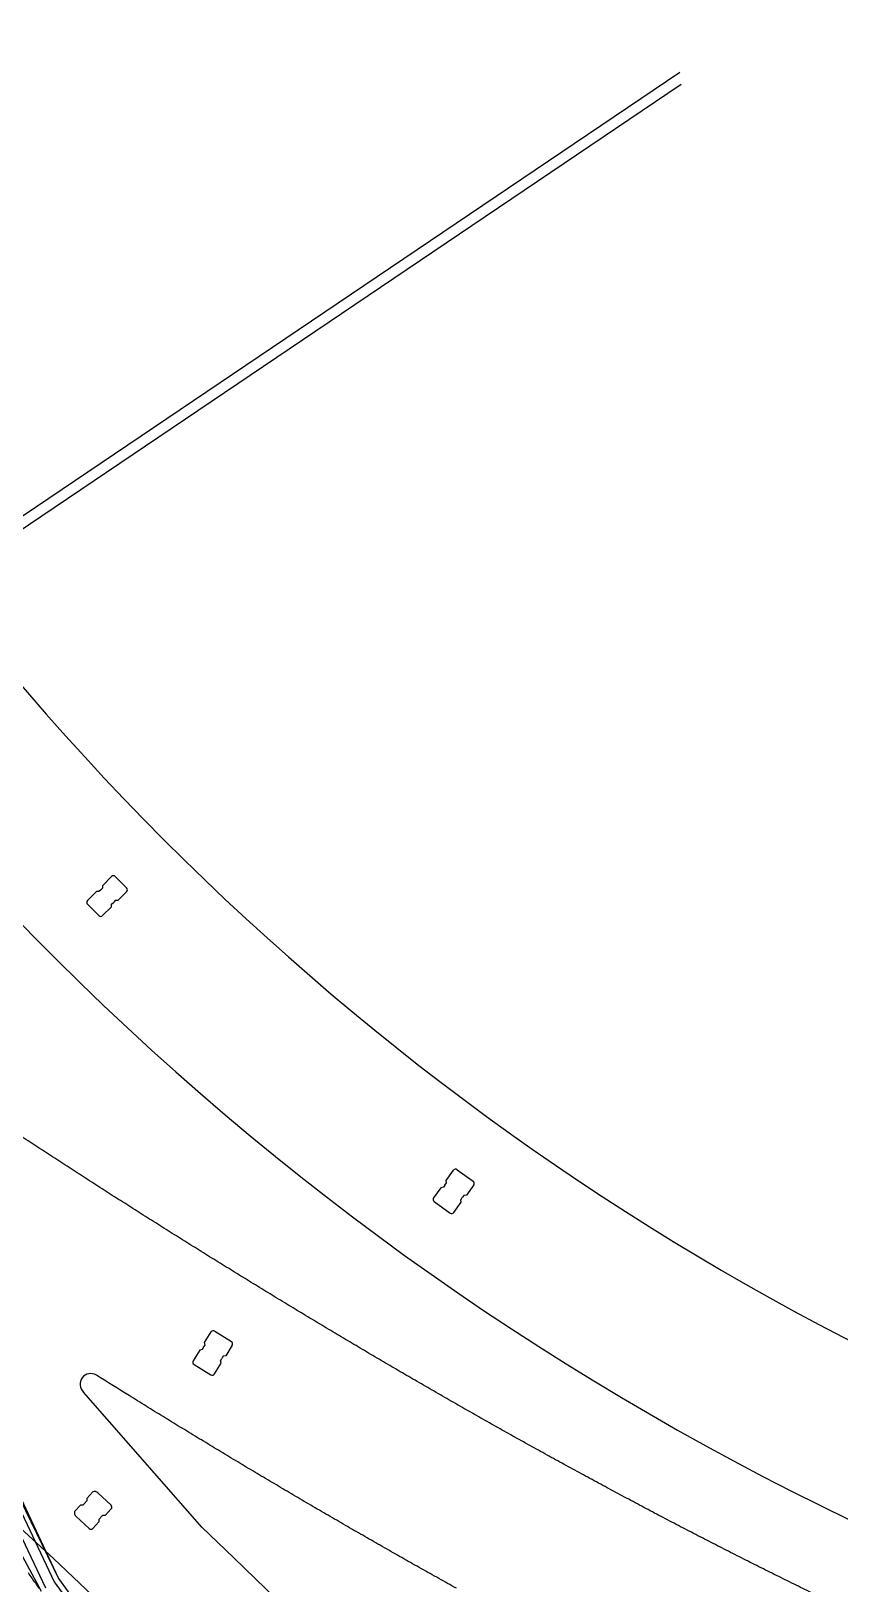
# Model space of a CAD drawing. Header units: inches. Extents: x 499362 to 502582, y 2542122 to 2545349.
# Drawn here: x 501183.3 to 501228.7, y 2543433 to 2543520.1 of the extents above; entities that cross this region are included whole.
import ezdxf

# ---------------------------------------------------------------- set-up
doc = ezdxf.new("R2010")
doc.units = ezdxf.units.IN
doc.header["$MEASUREMENT"] = 0
doc.layers.add('0-段落划分', color=2, linetype='Continuous')
doc.layers.add('桥-立柱', color=5, linetype='Continuous')

# ---------------------------------------------------------------- blocks, each defined once
blk = doc.blocks.new('A$C035667EC')
at = {"layer": '桥-立柱', "color": 1, "linetype": 'Continuous'}
for p, q in [((501187.357, 2543472.159), (501187.852, 2543472.653)), ((501188.064, 2543472.653), (501188.7, 2543472.016)), ((501187.003, 2543471.805), (501186.507, 2543471.311)), ((501187.144, 2543471.805), (501187.003, 2543471.805)), ((501187.25, 2543471.911), (501187.144, 2543471.805)), ((501187.25, 2543471.911), (501187.356, 2543472.017)), ((501187.356, 2543472.017), (501187.357, 2543472.159)), ((501188.7, 2543471.804), (501188.204, 2543471.309)), ((501186.507, 2543471.099), (501187.143, 2543470.462)), ((501187.355, 2543470.461), (501187.85, 2543470.956)), ((501187.85, 2543470.956), (501187.851, 2543471.097)), ((501187.851, 2543471.097), (501187.957, 2543471.203)), ((501188.063, 2543471.309), (501187.957, 2543471.203)), ((501188.204, 2543471.309), (501188.063, 2543471.309)), ((501206.619, 2543455.608), (501207.029, 2543456.176)), ((501207.238, 2543456.21), (501208.13, 2543455.566)), ((501206.327, 2543455.203), (501205.917, 2543454.635)), ((501206.466, 2543455.225), (501206.327, 2543455.203)), ((501206.554, 2543455.347), (501206.466, 2543455.225)), ((501206.554, 2543455.347), (501206.642, 2543455.469)), ((501206.642, 2543455.469), (501206.619, 2543455.608)), ((501208.164, 2543455.357), (501207.755, 2543454.789)), ((501205.951, 2543454.426), (501206.843, 2543453.782)), ((501207.053, 2543453.816), (501207.462, 2543454.384)), ((501207.44, 2543454.523), (501207.527, 2543454.645)), ((501207.462, 2543454.384), (501207.44, 2543454.523)), ((501207.615, 2543454.766), (501207.527, 2543454.645)), ((501207.755, 2543454.789), (501207.615, 2543454.766)), ((501193.019, 2543446.25), (501193.098, 2543446.378)), ((501193.065, 2543446.516), (501193.432, 2543447.112)), ((501193.098, 2543446.378), (501193.065, 2543446.516)), ((501193.639, 2543447.16), (501194.575, 2543446.583)), ((501194.624, 2543446.377), (501194.257, 2543445.781)), ((501192.803, 2543446.09), (501192.435, 2543445.494)), ((501192.94, 2543446.123), (501192.803, 2543446.09)), ((501193.019, 2543446.25), (501192.94, 2543446.123)), ((501193.962, 2543445.493), (501194.04, 2543445.621)), ((501193.994, 2543445.355), (501193.962, 2543445.493)), ((501194.119, 2543445.748), (501194.04, 2543445.621)), ((501194.257, 2543445.781), (501194.119, 2543445.748)), ((501192.484, 2543445.288), (501193.421, 2543444.711)), ((501193.627, 2543444.759), (501193.994, 2543445.355)), ((501186.471, 2543437.634), (501186.266, 2543437.415)), ((501186.808, 2543438.141), (501186.466, 2543437.776)), ((501186.466, 2543437.776), (501186.471, 2543437.634)), ((501187.093, 2543438.08), (501187.824, 2543437.398)), ((501186.125, 2543437.41), (501185.784, 2543437.045)), ((501186.595, 2543436.082), (501185.864, 2543436.765)), ((501186.125, 2543437.41), (501186.266, 2543437.415)), ((501187.348, 2543436.815), (501187.143, 2543436.596)), ((501187.49, 2543436.82), (501187.348, 2543436.815)), ((501187.831, 2543437.186), (501187.49, 2543436.82)), ((501187.148, 2543436.455), (501186.807, 2543436.089)), ((501187.143, 2543436.596), (501187.148, 2543436.455))]:
    blk.add_line(p, q, dxfattribs=at)
for centre, radius, start, end in [((501187.958, 2543472.547), 0.15, 44.94725, 134.94725), ((501188.594, 2543471.91), 0.15, 314.94725, 44.94725), ((501186.613, 2543471.205), 0.15, 134.94725, 224.94725), ((501187.249, 2543470.568), 0.15, 224.94725, 314.94725), ((501207.151, 2543456.088), 0.15, 54.1885, 144.1885), ((501208.043, 2543455.444), 0.15, 324.1885, 54.1885), ((501206.039, 2543454.547), 0.15, 144.1885, 234.1885), ((501206.931, 2543453.904), 0.15, 234.1885, 324.1885), ((501193.56, 2543447.033), 0.15, 58.345, 148.345), ((501194.496, 2543446.456), 0.15, 328.345, 58.345), ((501192.563, 2543445.415), 0.15, 148.345, 238.345), ((501193.499, 2543444.838), 0.15, 238.345, 328.345), ((501186.904, 2543437.896), 0.264, 44.37393, 111.46193), ((501186.035, 2543436.965), 0.264, 162.44641, 229.53441), ((501187.721, 2543437.288), 0.15, 316.95417, 46.95417), ((501186.697, 2543436.192), 0.15, 226.95417, 316.95417)]:
    blk.add_arc(centre, radius, start, end, dxfattribs=at)
blk = doc.blocks.new('A$C3A006F90')
at = {"layer": '0-段落划分', "color": 2}
blk.add_line((501192.923, 2543436.158), (501186.278, 2543443.735), dxfattribs=at)
at = {"layer": '0-段落划分', "color": 2, "flags": 128}
for points in [[(501139.132, 2543488.36, -0.000001), (501138.236, 2543488.999, -0.000002), (501137.34, 2543489.638, -0.000002)], [(501246.288, 2543543.719, 0.000002), (501245.629, 2543543.819, 0.000003), (501244.969, 2543543.918, 0.000004)], [(501227.114, 2543432.483, 0.000878), (501226.13, 2543432.966, 0.000868), (501225.147, 2543433.453, 0.000859), (501224.166, 2543433.943, 0.000849), (501223.186, 2543434.436, 0.00084), (501222.209, 2543434.933, 0.000831), (501221.232, 2543435.433, 0.000821), (501220.258, 2543435.936, 0.000812), (501219.285, 2543436.443, 0.000802), (501218.313, 2543436.953, 0.000793), (501217.344, 2543437.466, 0.000783), (501216.376, 2543437.982, 0.000774), (501215.409, 2543438.501, 0.000765), (501214.444, 2543439.023, 0.000755), (501213.481, 2543439.548, 0.000746), (501212.519, 2543440.076, 0.000736), (501211.559, 2543440.606, 0.000727), (501210.6, 2543441.14, 0.000717), (501209.642, 2543441.676, 0.000708), (501208.687, 2543442.216, 0.000698), (501207.733, 2543442.758, 0.000689), (501206.78, 2543443.302, 0.000679), (501205.828, 2543443.849, 0.00067), (501204.879, 2543444.399, 0.000661), (501203.93, 2543444.952, 0.000651), (501202.983, 2543445.507, 0.000642), (501202.038, 2543446.064, 0.000632), (501201.093, 2543446.624, 0.000623), (501200.151, 2543447.186, 0.000613), (501199.209, 2543447.751, 0.000604), (501198.269, 2543448.318, 0.000594), (501197.33, 2543448.887, 0.000585), (501196.393, 2543449.458, 0.000575), (501195.457, 2543450.032, 0.000566), (501194.522, 2543450.608, 0.000556), (501193.589, 2543451.186, 0.000547), (501192.656, 2543451.766, 0.000537), (501191.725, 2543452.348, 0.000528), (501190.795, 2543452.932, 0.000519), (501189.867, 2543453.518, 0.000509), (501188.939, 2543454.106, 0.0005), (501188.013, 2543454.696, 0.00049), (501187.088, 2543455.287, 0.000481), (501186.164, 2543455.881, 0.000471), (501185.241, 2543456.476, 0.000462), (501184.319, 2543457.073, 0.000452), (501183.398, 2543457.672, 0.000443), (501182.478, 2543458.273, 0.000433)], [(501183.809, 2543432.723, 0.000204), (501183.602, 2543433.014, 0.000206), (501183.395, 2543433.304, 0.000208), (501183.189, 2543433.595, 0.00021)], [(501207.193, 2543432.736, 0.000762), (501206.211, 2543433.282, 0.000752), (501205.231, 2543433.832, 0.000742), (501204.253, 2543434.383, 0.000731), (501203.277, 2543434.938, 0.000721), (501202.303, 2543435.495, 0.000711), (501201.33, 2543436.054, 0.0007), (501200.359, 2543436.616, 0.00069), (501199.39, 2543437.181, 0.00068), (501198.423, 2543437.747, 0.000669), (501197.457, 2543438.317, 0.000659), (501196.494, 2543438.888, 0.000649), (501195.531, 2543439.462, 0.000638), (501194.571, 2543440.038, 0.000628), (501193.612, 2543440.616, 0.000618), (501192.655, 2543441.196, 0.000608), (501191.7, 2543441.779, 0.000598), (501190.746, 2543442.363, 0.000587), (501189.794, 2543442.95, 0.000577), (501188.843, 2543443.538, 0.000567), (501187.001, 2543444.687)]]:
    blk.add_lwpolyline(points, format="xyb", dxfattribs=at)
at = {"layer": '0-段落划分', "color": 2, "linetype": 'Continuous', "flags": 128}
for points in [[(501150.914, 2543497.644), (501152.635, 2543493.098), (501155.179, 2543488.869), (501158.636, 2543485.051), (501162.436, 2543481.47), (501163.056, 2543480.654, 0.39779), (501164.411, 2543480.43), (501219.724, 2543517.765)], [(501165.379, 2543477.599), (501165.379, 2543477.599), (501164.632, 2543478.581, -0.43083), (501164.869, 2543480.015), (501219.8, 2543517.093)]]:
    blk.add_lwpolyline(points, format="xyb", dxfattribs=at)
for points in [[(501175.149, 2543455.967), (501177.557, 2543451.822), (501179.591, 2543447.404), (501181.189, 2543442.642), (501182.704, 2543437.755), (501184.887, 2543433.279), (501184.887, 2543433.279)], [(501175.149, 2543455.967), (501177.55, 2543451.818), (501179.546, 2543447.375), (501181.071, 2543442.562), (501182.502, 2543437.614), (501184.643, 2543433.105), (501184.643, 2543433.105)], [(501175.149, 2543455.967), (501177.55, 2543451.818), (501179.546, 2543447.375), (501181.071, 2543442.562), (501182.502, 2543437.614), (501184.643, 2543433.105), (501184.643, 2543433.105)], [(501175.508, 2543456.182), (501177.901, 2543452.038), (501179.878, 2543447.592), (501181.371, 2543442.765), (501182.766, 2543437.798), (501184.887, 2543433.279), (501184.887, 2543433.279)], [(501174.635, 2543455.658), (501177.042, 2543451.499), (501179.044, 2543447.047), (501180.574, 2543442.227), (501182.01, 2543437.272), (501184.155, 2543432.756), (501184.155, 2543432.756)], [(501174.635, 2543455.658), (501177.042, 2543451.499), (501179.044, 2543447.047), (501180.574, 2543442.227), (501182.01, 2543437.272), (501184.155, 2543432.756), (501184.155, 2543432.756)], [(501173.065, 2543454.714), (501175.526, 2543450.547), (501177.739, 2543446.196), (501179.659, 2543441.609), (501181.536, 2543436.942), (501183.911, 2543432.581), (501183.911, 2543432.581)], [(501184.887, 2543433.279), (501187.776, 2543429.282), (501190.71, 2543425.304), (501193.683, 2543421.34), (501196.686, 2543417.386), (501199.714, 2543413.436), (501199.714, 2543413.436)], [(501184.643, 2543433.105), (501187.534, 2543429.105), (501190.469, 2543425.125), (501193.443, 2543421.159), (501196.448, 2543417.204), (501199.477, 2543413.253), (501199.477, 2543413.253)]]:
    blk.add_lwpolyline(points, dxfattribs=at)
at = {"layer": '0-段落划分', "color": 2}
for centre, radius, start, end in [((501299.783, 2543583.53), 154, 138.40031, 289.75385), ((501299.783, 2543583.53), 153.25, 138.40031, 205.35579), ((501299.783, 2543583.53), 163, 206.60816, 289.75385), ((500741.344, 2543008.576), 598.25, 27.836312, 48.560029), ((500741.344, 2543008.576), 599, 27.836312, 48.560029), ((501186.684, 2543444.178), 0.6, 58.04507, 227.49258), ((500833.571, 2543058.922), 514, 11.63997, 47.49258), ((500833.571, 2543058.922), 521, 11.65337, 46.39079)]:
    blk.add_arc(centre, radius, start, end, dxfattribs=at)
at = {"layer": '0-段落划分', "color": 2, "linetype": 'Continuous'}
blk.add_blockref('A$C035667EC', (0, 0), dxfattribs=at)

msp = doc.modelspace()

# ---------------------------------------------------------------- block references
at = {"layer": '0-段落划分'}
msp.add_blockref('A$C3A006F90', (0, 0), dxfattribs=at)

doc.saveas('drawing.dxf')
